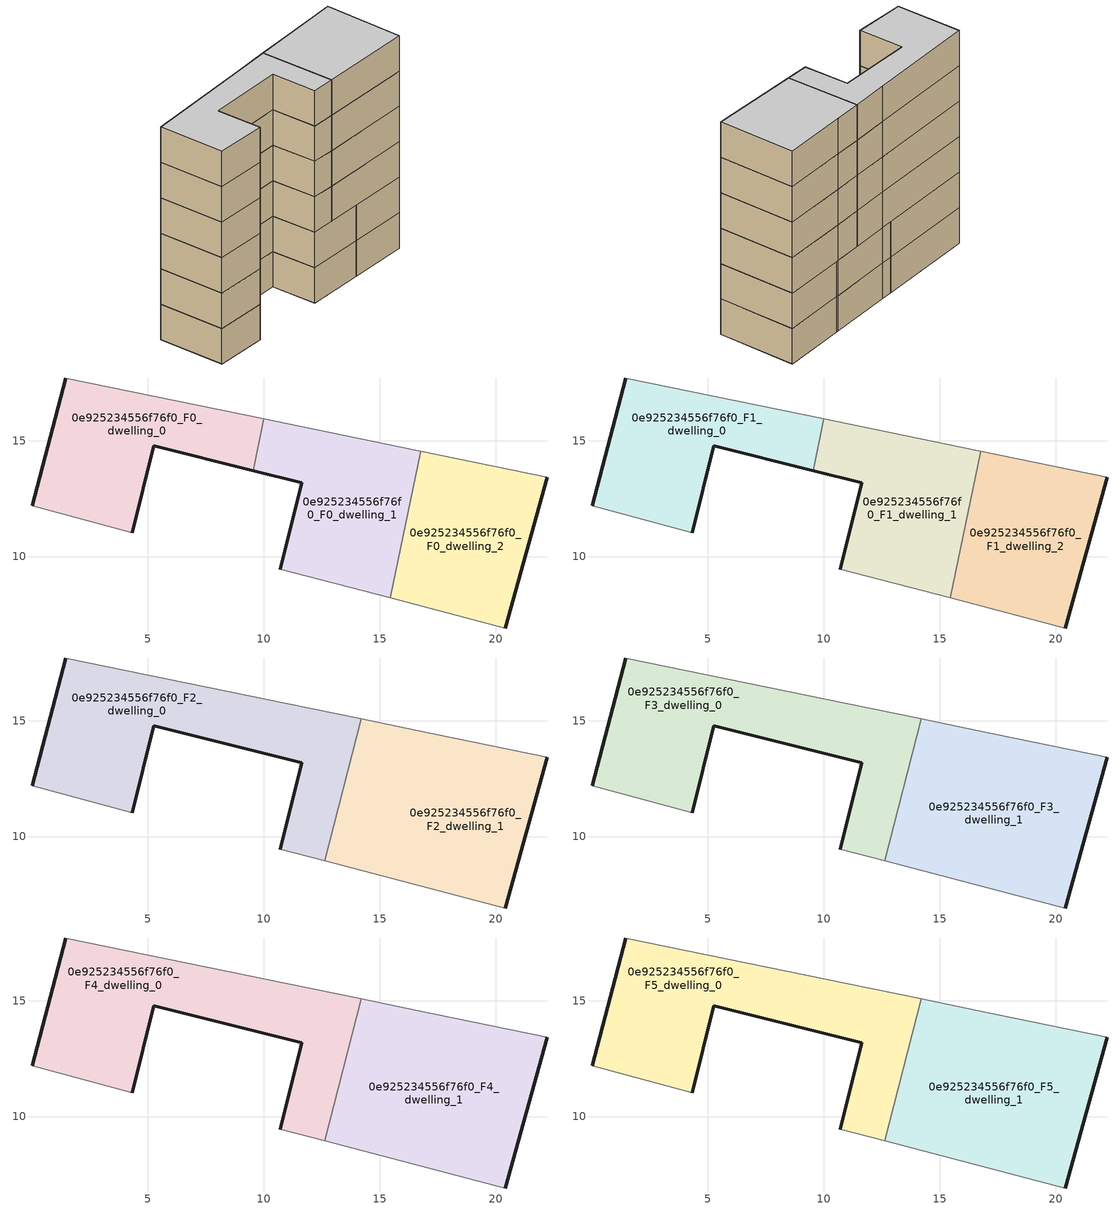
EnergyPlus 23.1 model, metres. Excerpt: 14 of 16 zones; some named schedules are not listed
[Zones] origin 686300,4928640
0e925234556f76f0_F0_dwelling_0
 floor ground (EU_floor_Construction): 9.54,13.71 10,15.93 1.46,17.7 0.01,12.2 4.32,11.03 5.26,14.77 z0
 wall outside (EU_wall_Construction): 0.01,12.2 1.46,17.7 / 9.54,13.71 5.26,14.77 4.32,11.03 z0:3
 wall adiabatic (EU_wall_Construction): 1.46,17.7 10,15.93 / 4.32,11.03 0.01,12.2 z0:3
 wall to 0e925234556f76f0_F0_dwelling_1 (EU_wall_Construction): 10,15.93 9.54,13.71 z0:3
0e925234556f76f0_F0_dwelling_1
 floor ground (EU_floor_Construction): 15.44,8.22 16.76,14.55 16.55,14.59 11.03,15.72 10,15.93 9.54,13.71 11.63,13.19 10.71,9.45 z0
 wall outside (EU_wall_Construction): 10.71,9.45 11.63,13.19 9.54,13.71 z0:3
 wall adiabatic (EU_wall_Construction): 10,15.93 11.03,15.72 16.55,14.59 16.76,14.55 / 15.44,8.22 10.71,9.45 z0:3
 wall to 0e925234556f76f0_F0_dwelling_2 (EU_wall_Construction): 16.76,14.55 15.44,8.22 z0:3
0e925234556f76f0_F0_dwelling_2
 floor ground (EU_floor_Construction): 20.41,6.92 22.23,13.41 16.76,14.55 15.44,8.22 z0
 wall outside (EU_wall_Construction): 22.23,13.41 20.41,6.92 z0:3
 wall adiabatic (EU_wall_Construction): 20.41,6.92 15.44,8.22 / 16.76,14.55 22.23,13.41 z0:3
0e925234556f76f0_F1_dwelling_0
 floor to 0e925234556f76f0_F0_dwelling_0 (EU_floor_Construction): 9.54,13.71 10,15.93 1.46,17.7 0.01,12.2 4.32,11.03 5.26,14.77 z3
 wall outside (EU_wall_Construction): 0.01,12.2 1.46,17.7 / 9.54,13.71 5.26,14.77 4.32,11.03 z3:6
 wall adiabatic (EU_wall_Construction): 1.46,17.7 10,15.93 / 4.32,11.03 0.01,12.2 z3:6
 wall to 0e925234556f76f0_F1_dwelling_1 (EU_wall_Construction): 10,15.93 9.54,13.71 z3:6
0e925234556f76f0_F1_dwelling_1
 floor to 0e925234556f76f0_F0_dwelling_1 (EU_floor_Construction): 15.44,8.22 16.76,14.55 16.55,14.59 11.03,15.72 10,15.93 9.54,13.71 11.63,13.19 10.71,9.45 z3
 wall outside (EU_wall_Construction): 10.71,9.45 11.63,13.19 9.54,13.71 z3:6
 wall adiabatic (EU_wall_Construction): 10,15.93 11.03,15.72 16.55,14.59 16.76,14.55 / 15.44,8.22 10.71,9.45 z3:6
 wall to 0e925234556f76f0_F1_dwelling_2 (EU_wall_Construction): 16.76,14.55 15.44,8.22 z3:6
0e925234556f76f0_F1_dwelling_2
 floor to 0e925234556f76f0_F0_dwelling_2 (EU_floor_Construction): 20.41,6.92 22.23,13.41 16.76,14.55 15.44,8.22 z3
 wall outside (EU_wall_Construction): 22.23,13.41 20.41,6.92 z3:6
 wall adiabatic (EU_wall_Construction): 20.41,6.92 15.44,8.22 / 16.76,14.55 22.23,13.41 z3:6
0e925234556f76f0_F2_dwelling_0
 floor to 0e925234556f76f0_F1_dwelling_0 (EU_floor_Construction): 9.54,13.71 10,15.93 1.46,17.7 0.01,12.2 4.32,11.03 5.26,14.77 z6
 floor to 0e925234556f76f0_F1_dwelling_1 (EU_floor_Construction): 12.62,8.95 14.19,15.07 11.03,15.72 10,15.93 9.54,13.71 11.63,13.19 10.71,9.45 z6
 wall outside (EU_wall_Construction): 0.01,12.2 1.46,17.7 / 10.71,9.45 11.63,13.19 5.26,14.77 4.32,11.03 z6:9
 wall adiabatic (EU_wall_Construction): 4.32,11.03 0.01,12.2 / 1.46,17.7 11.03,15.72 14.19,15.07 / 12.62,8.95 10.71,9.45 z6:9
 wall to 0e925234556f76f0_F2_dwelling_1 (EU_wall_Construction): 14.19,15.07 12.62,8.95 z6:9
0e925234556f76f0_F2_dwelling_1
 floor to 0e925234556f76f0_F1_dwelling_1 (EU_floor_Construction): 15.44,8.22 16.76,14.55 16.55,14.59 14.19,15.07 12.62,8.95 z6
 floor to 0e925234556f76f0_F1_dwelling_2 (EU_floor_Construction): 20.41,6.92 22.23,13.41 16.76,14.55 15.44,8.22 z6
 wall outside (EU_wall_Construction): 22.23,13.41 20.41,6.92 z6:9
 wall adiabatic (EU_wall_Construction): 20.41,6.92 12.62,8.95 / 14.19,15.07 16.55,14.59 22.23,13.41 z6:9
0e925234556f76f0_F3_dwelling_0
 floor to 0e925234556f76f0_F2_dwelling_0 (EU_floor_Construction): 12.62,8.95 14.19,15.07 11.03,15.72 1.46,17.7 0.01,12.2 4.32,11.03 5.26,14.77 11.63,13.19 10.71,9.45 z9
 wall outside (EU_wall_Construction): 0.01,12.2 1.46,17.7 / 10.71,9.45 11.63,13.19 5.26,14.77 4.32,11.03 z9:12
 wall adiabatic (EU_wall_Construction): 4.32,11.03 0.01,12.2 / 1.46,17.7 11.03,15.72 14.19,15.07 / 12.62,8.95 10.71,9.45 z9:12
 wall to 0e925234556f76f0_F3_dwelling_1 (EU_wall_Construction): 14.19,15.07 12.62,8.95 z9:12
0e925234556f76f0_F3_dwelling_1
 floor to 0e925234556f76f0_F2_dwelling_1 (EU_floor_Construction): 20.41,6.92 22.23,13.41 16.55,14.59 14.19,15.07 12.62,8.95 z9
 wall outside (EU_wall_Construction): 22.23,13.41 20.41,6.92 z9:12
 wall adiabatic (EU_wall_Construction): 20.41,6.92 12.62,8.95 / 14.19,15.07 16.55,14.59 22.23,13.41 z9:12
0e925234556f76f0_F4_dwelling_0
 floor to 0e925234556f76f0_F3_dwelling_0 (EU_floor_Construction): 12.62,8.95 14.19,15.07 11.03,15.72 1.46,17.7 0.01,12.2 4.32,11.03 5.26,14.77 11.63,13.19 10.71,9.45 z12
 wall outside (EU_wall_Construction): 0.01,12.2 1.46,17.7 / 10.71,9.45 11.63,13.19 5.26,14.77 4.32,11.03 z12:15
 wall adiabatic (EU_wall_Construction): 4.32,11.03 0.01,12.2 / 1.46,17.7 11.03,15.72 14.19,15.07 / 12.62,8.95 10.71,9.45 z12:15
 wall to 0e925234556f76f0_F4_dwelling_1 (EU_wall_Construction): 14.19,15.07 12.62,8.95 z12:15
0e925234556f76f0_F4_dwelling_1
 floor to 0e925234556f76f0_F3_dwelling_1 (EU_floor_Construction): 20.41,6.92 22.23,13.41 16.55,14.59 14.19,15.07 12.62,8.95 z12
 wall outside (EU_wall_Construction): 22.23,13.41 20.41,6.92 z12:15
 wall adiabatic (EU_wall_Construction): 20.41,6.92 12.62,8.95 / 14.19,15.07 16.55,14.59 22.23,13.41 z12:15
0e925234556f76f0_F5_dwelling_0
 floor to 0e925234556f76f0_F4_dwelling_0 (EU_floor_Construction): 12.62,8.95 14.19,15.07 11.03,15.72 1.46,17.7 0.01,12.2 4.32,11.03 5.26,14.77 11.63,13.19 10.71,9.45 z15
 wall outside (EU_wall_Construction): 0.01,12.2 1.46,17.7 / 10.71,9.45 11.63,13.19 5.26,14.77 4.32,11.03 z15:18
 wall adiabatic (EU_wall_Construction): 4.32,11.03 0.01,12.2 / 1.46,17.7 11.03,15.72 14.19,15.07 / 12.62,8.95 10.71,9.45 z15:18
 wall to 0e925234556f76f0_F5_dwelling_1 (EU_wall_Construction): 14.19,15.07 12.62,8.95 z15:18
 ceiling to 0e925234556f76f0_F6_dwelling_0 (EU_floor_Construction): 14.19,15.07 12.62,8.95 10.71,9.45 11.63,13.19 5.26,14.77 4.32,11.03 0.01,12.2 1.46,17.7 11.03,15.72 z18
0e925234556f76f0_F5_dwelling_1
 floor to 0e925234556f76f0_F4_dwelling_1 (EU_floor_Construction): 20.41,6.92 22.23,13.41 16.55,14.59 14.19,15.07 12.62,8.95 z15
 wall outside (EU_wall_Construction): 22.23,13.41 20.41,6.92 z15:18
 wall adiabatic (EU_wall_Construction): 20.41,6.92 12.62,8.95 / 14.19,15.07 16.55,14.59 22.23,13.41 z15:18
 ceiling to 0e925234556f76f0_F6_dwelling_1 (EU_floor_Construction): 22.23,13.41 20.41,6.92 12.62,8.95 14.19,15.07 16.55,14.59 z18
[Building]
EU S2 Campaign: North Axis=0; Terrain=City; Solar Distribution=FullExterior
[Site:Location]
Bologna: Latitude=44.5; Longitude=11.25; Time Zone=1; Elevation=37
[SizingPeriod:WeatherFileDays]
AnnualSizingPeriod: Begin Month=1; Begin Day of Month=1; End Month=12; End Day of Month=31; Day of Week for Start Day=Monday; Use Weather File Daylight Saving Period=No; Use Weather File Rain and Snow Indicators=No
[MATERIAL]
EU_InternalMass_Material: Roughness=MediumRough; Thickness=0.1; Conductivity=1; Density=1800; Specific Heat=900; Thermal Absorptance=0.9; Solar Absorptance=0.7; Visible Absorptance=0.7
[MATERIAL:NOMASS] Roughness=MediumRough; Thermal Absorptance=0.9; Solar Absorptance=0.7; Visible Absorptance=0.7
Name | Thermal Resistance
EU_wall_NoMass | 0.905828
EU_floor_NoMass | 0.67114
[CONSTRUCTION]
EU_wall_Construction: EU_wall_NoMass
EU_floor_Construction: EU_floor_NoMass
EU_InternalMass_Construction: EU_InternalMass_Material
[ZONE] Type=1; Multiplier=1; Ceiling Height=autocalculate; Floor Area=autocalculate; Part of Total Floor Area=Yes
Name | Volume
0e925234556f76f0_F0_dwelling_0; 0e925234556f76f0_F1_dwelling_0 | 106.049
0e925234556f76f0_F2_dwelling_0 | 159.056
0e925234556f76f0_F3_dwelling_0; 0e925234556f76f0_F4_dwelling_0; 0e925234556f76f0_F5_dwelling_0 | 159.058
0e925234556f76f0_F0_dwelling_1 | 106.044
0e925234556f76f0_F1_dwelling_1 | 106.045
0e925234556f76f0_F2_dwelling_1 | 159.062
0e925234556f76f0_F3_dwelling_1; 0e925234556f76f0_F4_dwelling_1; 0e925234556f76f0_F5_dwelling_1 | 159.067
0e925234556f76f0_F0_dwelling_2 | 106.037
0e925234556f76f0_F1_dwelling_2 | 106.036
[INTERNALMASS] Construction=EU_InternalMass_Construction
Name | Zone or ZoneList | Surface Area
0e925234556f76f0_F0_dwelling_0_EU_InternalMass | 0e925234556f76f0_F0_dwelling_0 | 35.35
0e925234556f76f0_F0_dwelling_1_EU_InternalMass | 0e925234556f76f0_F0_dwelling_1 | 35.348
0e925234556f76f0_F0_dwelling_2_EU_InternalMass | 0e925234556f76f0_F0_dwelling_2 | 35.3457
0e925234556f76f0_F1_dwelling_0_EU_InternalMass | 0e925234556f76f0_F1_dwelling_0 | 35.35
0e925234556f76f0_F1_dwelling_1_EU_InternalMass | 0e925234556f76f0_F1_dwelling_1 | 35.348
0e925234556f76f0_F1_dwelling_2_EU_InternalMass | 0e925234556f76f0_F1_dwelling_2 | 35.3457
0e925234556f76f0_F2_dwelling_0_EU_InternalMass | 0e925234556f76f0_F2_dwelling_0 | 53.0202
0e925234556f76f0_F2_dwelling_1_EU_InternalMass | 0e925234556f76f0_F2_dwelling_1 | 53.0212
0e925234556f76f0_F3_dwelling_0_EU_InternalMass | 0e925234556f76f0_F3_dwelling_0 | 53.0202
0e925234556f76f0_F3_dwelling_1_EU_InternalMass | 0e925234556f76f0_F3_dwelling_1 | 53.0212
0e925234556f76f0_F4_dwelling_0_EU_InternalMass | 0e925234556f76f0_F4_dwelling_0 | 53.0202
0e925234556f76f0_F4_dwelling_1_EU_InternalMass | 0e925234556f76f0_F4_dwelling_1 | 53.0212
0e925234556f76f0_F5_dwelling_0_EU_InternalMass | 0e925234556f76f0_F5_dwelling_0 | 53.0202
0e925234556f76f0_F5_dwelling_1_EU_InternalMass | 0e925234556f76f0_F5_dwelling_1 | 53.0212
[OTHEREQUIPMENT] Fuel Type=Electricity; Design Level Calculation Method=Watts/Area; Power per Zone Floor Area=1; Fraction Latent=0; Fraction Radiant=0; Fraction Lost=0; Carbon Dioxide Generation Rate=0; EndUse Subcategory=EU_Step8_InternalGains
Name | Zone or ZoneList or Space or SpaceList | Schedule
EU_Step8_InternalGain_0e925234556f76f0_F0_dwelling_0_f000 | 0e925234556f76f0_F0_dwelling_0 | EU_Step8_GainSchedule_0e925234556f76f0_F0_dwelling_0_f000
EU_Step8_InternalGain_0e925234556f76f0_F0_dwelling_1_f000 | 0e925234556f76f0_F0_dwelling_1 | EU_Step8_GainSchedule_0e925234556f76f0_F0_dwelling_1_f000
EU_Step8_InternalGain_0e925234556f76f0_F0_dwelling_2_f000 | 0e925234556f76f0_F0_dwelling_2 | EU_Step8_GainSchedule_0e925234556f76f0_F0_dwelling_2_f000
EU_Step8_InternalGain_0e925234556f76f0_F1_dwelling_0_f000 | 0e925234556f76f0_F1_dwelling_0 | EU_Step8_GainSchedule_0e925234556f76f0_F1_dwelling_0_f000
EU_Step8_InternalGain_0e925234556f76f0_F1_dwelling_1_f000 | 0e925234556f76f0_F1_dwelling_1 | EU_Step8_GainSchedule_0e925234556f76f0_F1_dwelling_1_f000
EU_Step8_InternalGain_0e925234556f76f0_F1_dwelling_2_f000 | 0e925234556f76f0_F1_dwelling_2 | EU_Step8_GainSchedule_0e925234556f76f0_F1_dwelling_2_f000
EU_Step8_InternalGain_0e925234556f76f0_F2_dwelling_0_f000 | 0e925234556f76f0_F2_dwelling_0 | EU_Step8_GainSchedule_0e925234556f76f0_F2_dwelling_0_f000
EU_Step8_InternalGain_0e925234556f76f0_F2_dwelling_1_f000 | 0e925234556f76f0_F2_dwelling_1 | EU_Step8_GainSchedule_0e925234556f76f0_F2_dwelling_1_f000
EU_Step8_InternalGain_0e925234556f76f0_F3_dwelling_0_f000 | 0e925234556f76f0_F3_dwelling_0 | EU_Step8_GainSchedule_0e925234556f76f0_F3_dwelling_0_f000
EU_Step8_InternalGain_0e925234556f76f0_F3_dwelling_1_f000 | 0e925234556f76f0_F3_dwelling_1 | EU_Step8_GainSchedule_0e925234556f76f0_F3_dwelling_1_f000
EU_Step8_InternalGain_0e925234556f76f0_F4_dwelling_0_f000 | 0e925234556f76f0_F4_dwelling_0 | EU_Step8_GainSchedule_0e925234556f76f0_F4_dwelling_0_f000
EU_Step8_InternalGain_0e925234556f76f0_F4_dwelling_1_f000 | 0e925234556f76f0_F4_dwelling_1 | EU_Step8_GainSchedule_0e925234556f76f0_F4_dwelling_1_f000
EU_Step8_InternalGain_0e925234556f76f0_F5_dwelling_0_f000 | 0e925234556f76f0_F5_dwelling_0 | EU_Step8_GainSchedule_0e925234556f76f0_F5_dwelling_0_f000
EU_Step8_InternalGain_0e925234556f76f0_F5_dwelling_1_f000 | 0e925234556f76f0_F5_dwelling_1 | EU_Step8_GainSchedule_0e925234556f76f0_F5_dwelling_1_f000
[ZONEVENTILATION:DESIGNFLOWRATE] Schedule=EU_AlwaysOn; Design Flow Rate Calculation Method=AirChanges/Hour; Air Changes per Hour=0.73129; Ventilation Type=Natural; Fan Pressure Rise=0; Fan Total Efficiency=1; Constant Term Coefficient=1; Temperature Term Coefficient=0; Velocity Term Coefficient=0; Velocity Squared Term Coefficient=0; Minimum Indoor Temperature=-100; Maximum Indoor Temperature=100; Delta Temperature=-100; Minimum Outdoor Temperature=-100; Maximum Outdoor Temperature=100; Maximum Wind Speed=40
Name | Zone or ZoneList or Space or SpaceList
EU_ConstantAir_0e925234556f76f0_F0_dwelling_0 | 0e925234556f76f0_F0_dwelling_0
EU_ConstantAir_0e925234556f76f0_F0_dwelling_1 | 0e925234556f76f0_F0_dwelling_1
EU_ConstantAir_0e925234556f76f0_F0_dwelling_2 | 0e925234556f76f0_F0_dwelling_2
EU_ConstantAir_0e925234556f76f0_F1_dwelling_0 | 0e925234556f76f0_F1_dwelling_0
EU_ConstantAir_0e925234556f76f0_F1_dwelling_1 | 0e925234556f76f0_F1_dwelling_1
EU_ConstantAir_0e925234556f76f0_F1_dwelling_2 | 0e925234556f76f0_F1_dwelling_2
EU_ConstantAir_0e925234556f76f0_F2_dwelling_0 | 0e925234556f76f0_F2_dwelling_0
EU_ConstantAir_0e925234556f76f0_F2_dwelling_1 | 0e925234556f76f0_F2_dwelling_1
EU_ConstantAir_0e925234556f76f0_F3_dwelling_0 | 0e925234556f76f0_F3_dwelling_0
EU_ConstantAir_0e925234556f76f0_F3_dwelling_1 | 0e925234556f76f0_F3_dwelling_1
EU_ConstantAir_0e925234556f76f0_F4_dwelling_0 | 0e925234556f76f0_F4_dwelling_0
EU_ConstantAir_0e925234556f76f0_F4_dwelling_1 | 0e925234556f76f0_F4_dwelling_1
EU_ConstantAir_0e925234556f76f0_F5_dwelling_0 | 0e925234556f76f0_F5_dwelling_0
EU_ConstantAir_0e925234556f76f0_F5_dwelling_1 | 0e925234556f76f0_F5_dwelling_1
[HVACTEMPLATE:THERMOSTAT] Constant Heating Setpoint=20; Constant Cooling Setpoint=50
EU_HeatOnly_0e925234556f76f0_F0_dwelling_0; EU_HeatOnly_0e925234556f76f0_F0_dwelling_1; EU_HeatOnly_0e925234556f76f0_F0_dwelling_2; EU_HeatOnly_0e925234556f76f0_F1_dwelling_0; EU_HeatOnly_0e925234556f76f0_F1_dwelling_1; EU_HeatOnly_0e925234556f76f0_F1_dwelling_2; EU_HeatOnly_0e925234556f76f0_F2_dwelling_0; EU_HeatOnly_0e925234556f76f0_F2_dwelling_1; EU_HeatOnly_0e925234556f76f0_F3_dwelling_0; EU_HeatOnly_0e925234556f76f0_F3_dwelling_1; EU_HeatOnly_0e925234556f76f0_F4_dwelling_0; EU_HeatOnly_0e925234556f76f0_F4_dwelling_1; EU_HeatOnly_0e925234556f76f0_F5_dwelling_0; EU_HeatOnly_0e925234556f76f0_F5_dwelling_1; EU_HeatOnly_0e925234556f76f0_F6_dwelling_0; EU_HeatOnly_0e925234556f76f0_F6_dwelling_1
[HVACTEMPLATE:ZONE:IDEALLOADSAIRSYSTEM] System Availability Schedule=EU_AlwaysOn; Maximum Heating Supply Air Temperature=50; Minimum Cooling Supply Air Temperature=13; Maximum Heating Supply Air Humidity Ratio=0.0156; Minimum Cooling Supply Air Humidity Ratio=0.0077; Heating Limit=NoLimit; Cooling Limit=NoLimit; Heating Availability Schedule=EU_AlwaysOn; Cooling Availability Schedule=EU_CoolingOff; Dehumidification Control Type=ConstantSensibleHeatRatio; Cooling Sensible Heat Ratio=0.7; Dehumidification Setpoint=60; Humidification Control Type=None; Humidification Setpoint=30; Outdoor Air Method=None; Outdoor Air Flow Rate per Person=0.00944; Outdoor Air Flow Rate per Zone Floor Area=0; Outdoor Air Flow Rate per Zone=0; Demand Controlled Ventilation Type=None; Outdoor Air Economizer Type=NoEconomizer; Heat Recovery Type=None; Sensible Heat Recovery Effectiveness=0.7; Latent Heat Recovery Effectiveness=0.65
Name | Template Thermostat
0e925234556f76f0_F0_dwelling_0 | EU_HeatOnly_0e925234556f76f0_F0_dwelling_0
0e925234556f76f0_F0_dwelling_1 | EU_HeatOnly_0e925234556f76f0_F0_dwelling_1
0e925234556f76f0_F0_dwelling_2 | EU_HeatOnly_0e925234556f76f0_F0_dwelling_2
0e925234556f76f0_F1_dwelling_0 | EU_HeatOnly_0e925234556f76f0_F1_dwelling_0
0e925234556f76f0_F1_dwelling_1 | EU_HeatOnly_0e925234556f76f0_F1_dwelling_1
0e925234556f76f0_F1_dwelling_2 | EU_HeatOnly_0e925234556f76f0_F1_dwelling_2
0e925234556f76f0_F2_dwelling_0 | EU_HeatOnly_0e925234556f76f0_F2_dwelling_0
0e925234556f76f0_F2_dwelling_1 | EU_HeatOnly_0e925234556f76f0_F2_dwelling_1
0e925234556f76f0_F3_dwelling_0 | EU_HeatOnly_0e925234556f76f0_F3_dwelling_0
0e925234556f76f0_F3_dwelling_1 | EU_HeatOnly_0e925234556f76f0_F3_dwelling_1
0e925234556f76f0_F4_dwelling_0 | EU_HeatOnly_0e925234556f76f0_F4_dwelling_0
0e925234556f76f0_F4_dwelling_1 | EU_HeatOnly_0e925234556f76f0_F4_dwelling_1
0e925234556f76f0_F5_dwelling_0 | EU_HeatOnly_0e925234556f76f0_F5_dwelling_0
0e925234556f76f0_F5_dwelling_1 | EU_HeatOnly_0e925234556f76f0_F5_dwelling_1
[SIZING:ZONE] Zone Cooling Design Supply Air Temperature Input Method=SupplyAirTemperature; Zone Cooling Design Supply Air Temperature=13; Zone Heating Design Supply Air Temperature Input Method=SupplyAirTemperature; Zone Heating Design Supply Air Temperature=50; Zone Cooling Design Supply Air Humidity Ratio=0.008; Zone Heating Design Supply Air Humidity Ratio=0.008; Cooling Design Air Flow Method=DesignDay; Cooling Design Air Flow Rate=0; Cooling Minimum Air Flow per Zone Floor Area=0.000762; Cooling Minimum Air Flow=0; Cooling Minimum Air Flow Fraction=0.2; Heating Design Air Flow Method=DesignDay; Heating Design Air Flow Rate=0; Heating Maximum Air Flow per Zone Floor Area=0.002032; Heating Maximum Air Flow=0.141576; Heating Maximum Air Flow Fraction=0.3; Account for Dedicated Outdoor Air System=No; Dedicated Outdoor Air System Control Strategy=NeutralSupplyAir; Dedicated Outdoor Air Low Setpoint Temperature for Design=autosize; Dedicated Outdoor Air High Setpoint Temperature for Design=autosize; Zone Load Sizing Method=Sensible Load Only No Latent Load; Zone Latent Cooling Design Supply Air Humidity Ratio Input Method=HumidityRatioDifference; Zone Cooling Design Supply Air Humidity Ratio Difference=0.005; Zone Latent Heating Design Supply Air Humidity Ratio Input Method=HumidityRatioDifference; Zone Humidification Design Supply Air Humidity Ratio Difference=0.005
0e925234556f76f0_F0_dwelling_0; 0e925234556f76f0_F0_dwelling_1; 0e925234556f76f0_F0_dwelling_2; 0e925234556f76f0_F1_dwelling_0; 0e925234556f76f0_F1_dwelling_1; 0e925234556f76f0_F1_dwelling_2; 0e925234556f76f0_F2_dwelling_0; 0e925234556f76f0_F2_dwelling_1; 0e925234556f76f0_F3_dwelling_0; 0e925234556f76f0_F3_dwelling_1; 0e925234556f76f0_F4_dwelling_0; 0e925234556f76f0_F4_dwelling_1; 0e925234556f76f0_F5_dwelling_0; 0e925234556f76f0_F5_dwelling_1
[SCHEDULE:FILE] Column Number=1; Rows to Skip at Top=0; Number of Hours of Data=8760; Column Separator=Comma; Interpolate to Timestep=No; Minutes per Item=60; Adjust Schedule for Daylight Savings=Yes
Name | File
EU_Step8_GainSchedule_0e925234556f76f0_F0_dwelling_0_f000 | ../../schedules/0e925234556f76f0/0e925234556f76f0_F0_dwelling_0_f000_gain.csv
EU_Step8_GainSchedule_0e925234556f76f0_F0_dwelling_1_f000 | ../../schedules/0e925234556f76f0/0e925234556f76f0_F0_dwelling_1_f000_gain.csv
